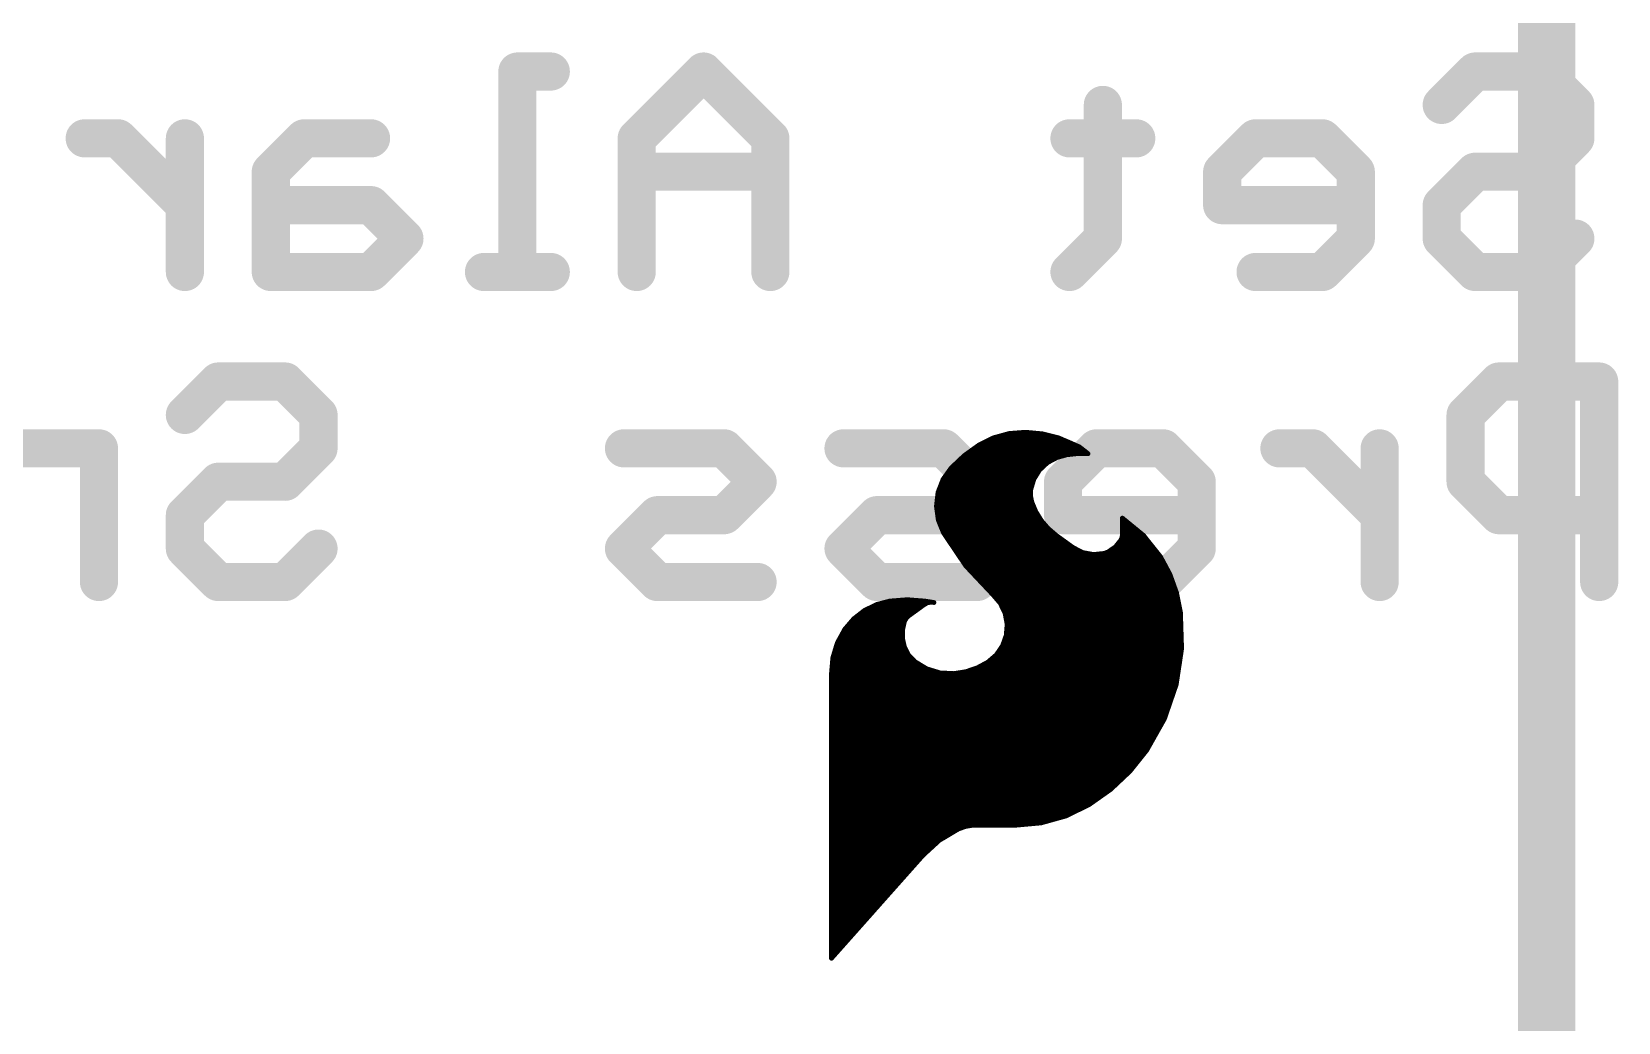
# Model space of a CAD drawing. Extents: x -33 to 32.5, y -8.9 to 49.7.
# Drawn here: x 3.49 to 11.94, y 5.12 to 10.4 of the extents above; entities that cross this region are included whole.
import ezdxf

# ---------------------------------------------------------------- set-up
doc = ezdxf.new("R2010")
doc.units = 0
for name, color, linetype in [('16', 132, 'CONTINUOUS'), ('21', 41, 'CONTINUOUS'), ('22', 40, 'CONTINUOUS'), ('23', 53, 'CONTINUOUS')]:
    doc.layers.add(name, color=color, linetype=linetype)

msp = doc.modelspace()

# ---------------------------------------------------------------- linework, layer by layer
at = {"layer": '16', "const_width": 0.3048}
msp.add_lwpolyline([(11.557, 19.05), (11.557, 3.81)], dxfattribs=at)
at = {"layer": '21', "const_width": 0.0254}
for points in [[(8.5319, 8.1966), (8.4542, 8.1406)], [(8.6099, 8.2354), (8.5319, 8.1966)], [(8.5472, 8.2042), (9.0287, 8.2042)], [(8.5982, 8.2296), (8.9701, 8.2296)], [(8.6939, 8.2586), (8.6099, 8.2354)], [(8.681, 8.255), (8.8774, 8.255)], [(8.7808, 8.2652), (8.6939, 8.2586)], [(8.8709, 8.2567), (8.7808, 8.2652)], [(8.9586, 8.2347), (8.8709, 8.2567)], [(8.9815, 8.2245), (8.9586, 8.2347)], [(9.0171, 8.2093), (8.9815, 8.2245)], [(9.0675, 8.1872), (9.0171, 8.2093)], [(9.111, 8.1534), (9.0675, 8.1872)], [(8.4542, 8.1406), (8.3846, 8.0747)], [(8.4141, 8.1026), (8.8967, 8.1026)], [(8.4409, 8.128), (8.9438, 8.128)], [(8.472, 8.1534), (9.111, 8.1534)], [(8.5072, 8.1788), (9.0784, 8.1788)], [(8.8557, 8.0643), (8.8977, 8.1035)], [(8.8977, 8.1035), (8.9485, 8.1305)], [(8.9485, 8.1305), (8.9997, 8.145)], [(8.9997, 8.145), (9.0526, 8.1509)], [(9.0526, 8.1509), (9.1136, 8.1509)], [(9.1135, 8.1509), (9.111, 8.1534)], [(9.1136, 8.1509), (9.1135, 8.1509)], [(8.3846, 8.0747), (8.3415, 8.0143)], [(8.3501, 8.0264), (8.8322, 8.0264)], [(8.3682, 8.0518), (8.848, 8.0518)], [(8.3872, 8.0772), (8.8696, 8.0772)], [(8.8254, 8.0154), (8.8557, 8.0643)], [(8.3147, 7.9451), (8.3061, 7.8714)], [(8.3415, 8.0143), (8.3147, 7.9451)], [(8.3167, 7.9502), (8.8084, 7.9502)], [(8.3265, 7.9756), (8.8134, 7.9756)], [(8.3363, 8.001), (8.821, 8.001)], [(8.8074, 7.927), (8.8088, 7.9604)], [(8.8088, 7.9604), (8.8254, 8.0154)], [(8.3061, 7.8714), (8.316, 7.7979)], [(8.3064, 7.874), (8.8224, 7.874)], [(8.3092, 7.8486), (8.833, 7.8486)], [(8.3094, 7.8994), (8.8129, 7.8994)], [(8.3123, 7.9248), (8.8078, 7.9248)], [(8.8139, 7.8943), (8.8074, 7.927)], [(8.8354, 7.8428), (8.8139, 7.8943)], [(8.3126, 7.8232), (8.8475, 7.8232)], [(8.316, 7.7979), (8.344, 7.7292)], [(8.3161, 7.7978), (8.8632, 7.7978)], [(8.3264, 7.7724), (8.8843, 7.7724)], [(8.8647, 7.7953), (8.8354, 7.8428)], [(8.901, 7.7529), (8.8647, 7.7953)], [(9.4091, 7.7159), (9.2965, 7.808)], [(9.2965, 7.808), (9.2965, 7.7191)], [(9.2965, 7.7978), (9.309, 7.7978)], [(9.2965, 7.7724), (9.34, 7.7724)], [(8.3368, 7.747), (8.9079, 7.747)], [(8.344, 7.7292), (8.4626, 7.5534)], [(8.3491, 7.7216), (8.9375, 7.7216)], [(8.3663, 7.6962), (8.9715, 7.6962)], [(8.9434, 7.7165), (8.901, 7.7529)], [(9.0348, 7.6505), (8.9434, 7.7165)], [(9.2888, 7.6911), (9.2592, 7.6544)], [(9.2945, 7.7046), (9.2888, 7.6911)], [(9.291, 7.6962), (9.4248, 7.6962)], [(9.2965, 7.7191), (9.2945, 7.7046)], [(9.2965, 7.747), (9.3711, 7.747)], [(9.2965, 7.7216), (9.4021, 7.7216)], [(9.4997, 7.6022), (9.4091, 7.7159)], [(8.3834, 7.6708), (9.0067, 7.6708)], [(8.4005, 7.6454), (9.0448, 7.6454)], [(8.4177, 7.62), (9.1094, 7.62)], [(8.4348, 7.5946), (9.5038, 7.5946)], [(9.0861, 7.6243), (9.0348, 7.6505)], [(9.1427, 7.6139), (9.0861, 7.6243)], [(9.1999, 7.62), (9.1427, 7.6139)], [(9.2203, 7.6276), (9.1999, 7.62)], [(9.1999, 7.62), (9.4855, 7.62)], [(9.2592, 7.6544), (9.2203, 7.6276)], [(9.2461, 7.6454), (9.4653, 7.6454)], [(9.2724, 7.6708), (9.445, 7.6708)], [(9.5498, 7.5088), (9.4997, 7.6022)], [(8.4519, 7.5692), (9.5174, 7.5692)], [(8.4626, 7.5534), (8.6081, 7.399)], [(8.4716, 7.5438), (9.5311, 7.5438)], [(8.4956, 7.5184), (9.5447, 7.5184)], [(9.5856, 7.409), (9.5498, 7.5088)], [(8.5195, 7.493), (9.5555, 7.493)], [(8.5434, 7.4676), (9.5646, 7.4676)], [(8.5674, 7.4422), (9.5737, 7.4422)], [(7.987, 7.3476), (7.9222, 7.3155)], [(7.9729, 7.3406), (8.2319, 7.3406)], [(8.0569, 7.366), (7.987, 7.3476)], [(8.1509, 7.3734), (8.0569, 7.366)], [(8.0569, 7.366), (8.2449, 7.366)], [(8.2449, 7.366), (8.1509, 7.3734)], [(8.1585, 7.2873), (8.2424, 7.3482)], [(8.2424, 7.3482), (8.2581, 7.3566)], [(8.2932, 7.3584), (8.2449, 7.366)], [(8.2581, 7.3566), (8.2755, 7.3601)], [(8.2755, 7.3601), (8.2932, 7.3584)], [(8.5913, 7.4168), (9.5828, 7.4168)], [(8.6081, 7.399), (8.6464, 7.3541)], [(8.6146, 7.3914), (9.5891, 7.3914)], [(8.6362, 7.366), (9.5942, 7.366)], [(8.6464, 7.3541), (8.6719, 7.3008)], [(8.6529, 7.3406), (9.5992, 7.3406)], [(9.6063, 7.305), (9.5856, 7.409)], [(7.8652, 7.2711), (7.8182, 7.2161)], [(7.8595, 7.2644), (8.1397, 7.2644)], [(7.9222, 7.3155), (7.8652, 7.2711)], [(7.8892, 7.2898), (8.1619, 7.2898)], [(7.9218, 7.3152), (8.1969, 7.3152)], [(8.1258, 7.2123), (8.1357, 7.2568)], [(8.1357, 7.2568), (8.1447, 7.2739)], [(8.1447, 7.2739), (8.1585, 7.2873)], [(8.665, 7.3152), (9.6043, 7.3152)], [(8.6719, 7.3008), (8.6826, 7.2427)], [(8.6739, 7.2898), (9.6068, 7.2898)], [(8.6786, 7.2644), (9.6076, 7.2644)], [(9.6123, 7.1122), (9.6063, 7.305)], [(7.8182, 7.2161), (7.7781, 7.1429)], [(7.8029, 7.1882), (8.1258, 7.1882)], [(7.8168, 7.2136), (8.1261, 7.2136)], [(7.8378, 7.239), (8.1317, 7.239)], [(8.1258, 7.1667), (8.1258, 7.2123)], [(8.678, 7.1838), (8.6584, 7.1281)], [(8.6826, 7.2427), (8.678, 7.1838)], [(8.6784, 7.1882), (9.61, 7.1882)], [(8.6804, 7.2136), (9.6092, 7.2136)], [(8.6823, 7.239), (9.6084, 7.239)], [(7.7781, 7.1429), (7.7541, 7.063)], [(7.7611, 7.0866), (8.1539, 7.0866)], [(7.7688, 7.112), (8.1409, 7.112)], [(7.7764, 7.1374), (8.1323, 7.1374)], [(7.789, 7.1628), (8.1266, 7.1628)], [(8.1357, 7.1222), (8.1258, 7.1667)], [(8.1579, 7.0788), (8.1357, 7.1222)], [(8.6584, 7.1281), (8.625, 7.0794)], [(8.63, 7.0866), (9.6085, 7.0866)], [(8.6474, 7.112), (9.6123, 7.112)], [(8.6617, 7.1374), (9.6115, 7.1374)], [(8.6706, 7.1628), (9.6108, 7.1628)], [(9.5835, 6.9215), (9.6123, 7.1122)], [(7.7541, 7.063), (7.7471, 6.9799)], [(7.7497, 7.0104), (8.2464, 7.0104)], [(7.7518, 7.0358), (8.2042, 7.0358)], [(7.7539, 7.0612), (8.1746, 7.0612)], [(8.1916, 7.0434), (8.1579, 7.0788)], [(8.255, 7.0052), (8.1916, 7.0434)], [(8.3258, 6.9836), (8.255, 7.0052)], [(8.5238, 7.0105), (8.4631, 6.99)], [(8.5235, 7.0104), (9.5969, 7.0104)], [(8.5802, 7.0409), (8.5238, 7.0105)], [(8.5707, 7.0358), (9.6008, 7.0358)], [(8.625, 7.0794), (8.5802, 7.0409)], [(8.6039, 7.0612), (9.6046, 7.0612)], [(7.7471, 6.9799), (7.7471, 5.4635)], [(7.7471, 6.9596), (9.5892, 6.9596)], [(7.7471, 6.9342), (9.5854, 6.9342)], [(7.7475, 6.985), (8.3212, 6.985)], [(8.3998, 6.9799), (8.3258, 6.9836)], [(8.4631, 6.99), (8.3998, 6.9799)], [(8.4318, 6.985), (9.5931, 6.985)], [(9.5207, 6.7391), (9.5835, 6.9215)], [(7.7471, 6.9088), (9.5791, 6.9088)], [(7.7471, 6.8834), (9.5704, 6.8834)], [(7.7471, 6.858), (9.5616, 6.858)], [(7.7471, 6.8326), (9.5529, 6.8326)], [(7.7471, 6.8072), (9.5441, 6.8072)], [(7.7471, 6.7818), (9.5354, 6.7818)], [(7.7471, 6.7564), (9.5266, 6.7564)], [(7.7471, 6.731), (9.5161, 6.731)], [(7.7471, 6.7056), (9.5018, 6.7056)], [(7.7471, 6.6802), (9.4875, 6.6802)], [(9.426, 6.571), (9.5207, 6.7391)], [(7.7471, 6.6548), (9.4732, 6.6548)], [(7.7471, 6.6294), (9.4589, 6.6294)], [(7.7471, 6.604), (9.4446, 6.604)], [(7.7471, 6.5786), (9.4303, 6.5786)], [(7.7471, 6.5532), (9.4118, 6.5532)], [(7.7471, 6.5278), (9.3915, 6.5278)], [(7.7471, 6.5024), (9.3712, 6.5024)], [(9.3376, 6.4603), (9.426, 6.571)], [(7.7471, 6.477), (9.3509, 6.477)], [(7.7471, 6.4516), (9.3283, 6.4516)], [(7.7471, 6.4262), (9.3014, 6.4262)], [(9.2344, 6.3631), (9.3376, 6.4603)], [(7.7471, 6.4008), (9.2744, 6.4008)], [(7.7471, 6.3754), (9.2475, 6.3754)], [(7.7471, 6.35), (9.2158, 6.35)], [(9.1187, 6.2814), (9.2344, 6.3631)], [(7.7471, 6.3246), (9.1799, 6.3246)], [(7.7471, 6.2992), (9.1439, 6.2992)], [(7.7471, 6.2738), (9.1031, 6.2738)], [(7.7471, 6.2484), (9.051, 6.2484)], [(8.9957, 6.2214), (9.1187, 6.2814)], [(7.7471, 6.223), (8.9989, 6.223)], [(7.7471, 6.1976), (8.9104, 6.1976)], [(7.7471, 6.1722), (8.7275, 6.1722)], [(8.4227, 6.1519), (8.4599, 6.1654)], [(8.4599, 6.1654), (8.4989, 6.1722)], [(8.4989, 6.1722), (8.7275, 6.1722)], [(8.7275, 6.1722), (8.8638, 6.1846)], [(8.8638, 6.1846), (8.9957, 6.2214)], [(7.7471, 6.1468), (8.4141, 6.1468)], [(7.7471, 6.1214), (8.3714, 6.1214)], [(7.7471, 6.096), (8.3287, 6.096)], [(8.2347, 6.0122), (8.3215, 6.0917)], [(8.3215, 6.0917), (8.4227, 6.1519)], [(7.7471, 6.0706), (8.2984, 6.0706)], [(7.7471, 6.0452), (8.2707, 6.0452)], [(7.7471, 6.0198), (8.243, 6.0198)], [(7.7471, 5.4635), (8.2347, 6.0122)], [(7.7471, 5.9944), (8.2189, 5.9944)], [(7.7471, 5.969), (8.1963, 5.969)], [(7.7471, 5.9436), (8.1737, 5.9436)], [(7.7471, 5.9182), (8.1512, 5.9182)], [(7.7471, 5.8928), (8.1286, 5.8928)], [(7.7471, 5.8674), (8.106, 5.8674)], [(7.7471, 5.842), (8.0835, 5.842)], [(7.7471, 5.8166), (8.0609, 5.8166)], [(7.7471, 5.7912), (8.0383, 5.7912)], [(7.7471, 5.7658), (8.0157, 5.7658)], [(7.7471, 5.7404), (7.9932, 5.7404)], [(7.7471, 5.715), (7.9706, 5.715)], [(7.7471, 5.6896), (7.948, 5.6896)], [(7.7471, 5.6642), (7.9255, 5.6642)], [(7.7471, 5.6388), (7.9029, 5.6388)], [(7.7471, 5.6134), (7.8803, 5.6134)], [(7.7471, 5.588), (7.8577, 5.588)], [(7.7471, 5.5626), (7.8352, 5.5626)], [(7.7471, 5.5372), (7.8126, 5.5372)], [(7.7471, 5.5118), (7.79, 5.5118)], [(7.7471, 5.4864), (7.7674, 5.4864)]]:
    msp.add_lwpolyline(points, dxfattribs=at)
at = {"layer": '21', "const_width": 0.0127}
for points in [[(8.5291, 8.2023, 1), (8.5347, 8.1909)], [(8.5356, 8.1914, 1), (8.5282, 8.2018)], [(8.5472, 8.2105, 1), (8.5472, 8.1979)], [(8.5982, 8.2359, 1), (8.5982, 8.2233)], [(8.6082, 8.2415, 1), (8.6116, 8.2293)], [(8.6127, 8.2297, 1), (8.6071, 8.2411)], [(8.681, 8.2614, 1), (8.681, 8.2487)], [(8.6934, 8.2649, 1), (8.6944, 8.2522)], [(8.6956, 8.2525, 1), (8.6922, 8.2647)], [(8.7814, 8.2715, 1), (8.7802, 8.2589)], [(8.7813, 8.2589, 1), (8.7803, 8.2715)], [(8.8724, 8.2628, 1), (8.8693, 8.2505)], [(8.8702, 8.2503, 1), (8.8715, 8.263)], [(8.8774, 8.2487, 1), (8.8774, 8.2614)], [(8.9612, 8.2405, 1), (8.956, 8.2289)], [(8.9571, 8.2285, 1), (8.9601, 8.2409)], [(8.9701, 8.2233, 1), (8.9701, 8.2359)], [(8.984, 8.2303, 1), (8.979, 8.2187)], [(8.9789, 8.2187, 1), (8.9841, 8.2303)], [(9.0196, 8.2151, 1), (9.0146, 8.2035)], [(9.0146, 8.2035, 1), (9.0196, 8.2151)], [(9.0287, 8.1979, 1), (9.0287, 8.2105)], [(9.0714, 8.1922, 1), (9.0636, 8.1822)], [(9.065, 8.1814, 1), (9.0701, 8.193)], [(8.4141, 8.109, 1), (8.4141, 8.0963)], [(8.4409, 8.1343, 1), (8.4409, 8.1217)], [(8.4505, 8.1457, 1), (8.4579, 8.1354)], [(8.4586, 8.1359, 1), (8.4498, 8.1452)], [(8.472, 8.1597, 1), (8.472, 8.1471)], [(8.5072, 8.1852, 1), (8.5072, 8.1725)], [(8.8948, 8.1091, 1), (8.9007, 8.0979)], [(8.9021, 8.0989, 1), (8.8934, 8.1082)], [(8.8967, 8.0963, 1), (8.8967, 8.109)], [(8.9468, 8.1366, 1), (8.9502, 8.1244)], [(8.9438, 8.1217, 1), (8.9438, 8.1343)], [(8.9515, 8.1249, 1), (8.9455, 8.1361)], [(8.999, 8.1513, 1), (9.0004, 8.1387)], [(9.0014, 8.1389, 1), (8.998, 8.1511)], [(9.0526, 8.1572, 1), (9.0526, 8.1446)], [(9.0533, 8.1446, 1), (9.0519, 8.1572)], [(9.0784, 8.1725, 1), (9.0784, 8.1852)], [(9.1155, 8.1579, 1), (9.1065, 8.1489)], [(9.1071, 8.1484, 1), (9.1149, 8.1584)], [(9.1135, 8.1572, 1), (9.1135, 8.1446)], [(9.109, 8.1464, 1), (9.118, 8.1554)], [(9.111, 8.1471, 1), (9.111, 8.1597)], [(9.1136, 8.1446, 1), (9.1136, 8.1572)], [(9.1136, 8.1446, 1), (9.1136, 8.1572)], [(8.3501, 8.0328, 1), (8.3501, 8.0201)], [(8.3682, 8.0581, 1), (8.3682, 8.0455)], [(8.3802, 8.0793, 1), (8.389, 8.0701)], [(8.3898, 8.071, 1), (8.3794, 8.0784)], [(8.3872, 8.0836, 1), (8.3872, 8.0709)], [(8.8315, 8.0136, 1), (8.8193, 8.0173)], [(8.8322, 8.0201, 1), (8.8322, 8.0328)], [(8.848, 8.0455, 1), (8.848, 8.0581)], [(8.8514, 8.0689, 1), (8.8601, 8.0596)], [(8.8611, 8.0609, 1), (8.8503, 8.0676)], [(8.8696, 8.0709, 1), (8.8696, 8.0836)], [(8.3088, 7.9474, 1), (8.3207, 7.9428)], [(8.321, 7.9444, 1), (8.3084, 7.9459)], [(8.3167, 7.9566, 1), (8.3167, 7.9439)], [(8.3265, 7.982, 1), (8.3265, 7.9692)], [(8.3363, 8.0074, 1), (8.3363, 7.9947)], [(8.3363, 8.018, 1), (8.3466, 8.0106)], [(8.3474, 8.012, 1), (8.3355, 8.0166)], [(8.8027, 7.9622, 1), (8.8149, 7.9586)], [(8.8151, 7.9601, 1), (8.8025, 7.9607)], [(8.8084, 7.9439, 1), (8.8084, 7.9566)], [(8.8134, 7.9692, 1), (8.8134, 7.982)], [(8.82, 8.0188, 1), (8.8308, 8.0121)], [(8.821, 7.9947, 1), (8.821, 8.0074)], [(8.3124, 7.8723, 1), (8.2998, 7.8706)], [(8.2998, 7.8722, 1), (8.3124, 7.8707)], [(8.3064, 7.8804, 1), (8.3064, 7.8677)], [(8.3092, 7.855, 1), (8.3092, 7.8422)], [(8.3094, 7.9058, 1), (8.3094, 7.893)], [(8.3123, 7.9312, 1), (8.3123, 7.9184)], [(8.801, 7.9273, 1), (8.8137, 7.9268)], [(8.8136, 7.9283, 1), (8.8012, 7.9258)], [(8.8198, 7.8967, 1), (8.808, 7.8919)], [(8.8077, 7.8931, 1), (8.8201, 7.8955)], [(8.8078, 7.9184, 1), (8.8078, 7.9312)], [(8.8129, 7.893, 1), (8.8129, 7.9058)], [(8.8224, 7.8677, 1), (8.8224, 7.8804)], [(8.833, 7.8422, 1), (8.833, 7.855)], [(8.3126, 7.8296, 1), (8.3126, 7.8168)], [(8.3219, 7.8003, 1), (8.3102, 7.7955)], [(8.3161, 7.8042, 1), (8.3161, 7.7915)], [(8.3097, 7.7971, 1), (8.3223, 7.7988)], [(8.3264, 7.7788, 1), (8.3264, 7.766)], [(8.8408, 7.8461, 1), (8.83, 7.8395)], [(8.8295, 7.8403, 1), (8.8412, 7.8452)], [(8.8475, 7.8168, 1), (8.8475, 7.8296)], [(8.8695, 7.7994, 1), (8.8599, 7.7912)], [(8.8593, 7.792, 1), (8.8701, 7.7986)], [(8.8632, 7.7915, 1), (8.8632, 7.8042)], [(8.8843, 7.766, 1), (8.8843, 7.7788)], [(9.2965, 7.7788, 1), (9.2965, 7.766)], [(9.3005, 7.8129, 1), (9.2925, 7.8031)], [(9.2965, 7.8042, 1), (9.2965, 7.7915)], [(9.3028, 7.808, 1), (9.2902, 7.808)], [(9.309, 7.7915, 1), (9.309, 7.8042)], [(9.34, 7.766, 1), (9.34, 7.7788)], [(8.3368, 7.7534, 1), (8.3368, 7.7407)], [(8.3493, 7.7328, 1), (8.3387, 7.7256)], [(8.3381, 7.7268, 1), (8.3499, 7.7316)], [(8.3491, 7.728, 1), (8.3491, 7.7153)], [(8.3663, 7.7026, 1), (8.3663, 7.6898)], [(8.9052, 7.7577, 1), (8.8969, 7.7481)], [(8.8962, 7.7488, 1), (8.9059, 7.757)], [(8.9079, 7.7407, 1), (8.9079, 7.7534)], [(8.9471, 7.7216, 1), (8.9397, 7.7114)], [(8.9375, 7.7153, 1), (8.9375, 7.728)], [(8.9393, 7.7117, 1), (8.9475, 7.7213)], [(8.9715, 7.6898, 1), (8.9715, 7.7026)], [(9.283, 7.6936, 1), (9.2946, 7.6886)], [(9.2937, 7.6871, 1), (9.2839, 7.6951)], [(9.291, 7.7026, 1), (9.291, 7.6898)], [(9.2882, 7.7054, 1), (9.3008, 7.7037)], [(9.3004, 7.7021, 1), (9.2887, 7.7071)], [(9.2965, 7.7534, 1), (9.2965, 7.7407)], [(9.2965, 7.728, 1), (9.2965, 7.7153)], [(9.3028, 7.7182, 1), (9.2902, 7.72)], [(9.2902, 7.7191, 1), (9.3028, 7.7191)], [(9.3711, 7.7407, 1), (9.3711, 7.7534)], [(9.4021, 7.7153, 1), (9.4021, 7.728)], [(9.414, 7.7199, 1), (9.4041, 7.712)], [(9.405, 7.711, 1), (9.4131, 7.7208)], [(9.4248, 7.6898, 1), (9.4248, 7.7026)], [(8.3834, 7.6772, 1), (8.3834, 7.6645)], [(8.4005, 7.6518, 1), (8.4005, 7.6391)], [(8.4177, 7.6264, 1), (8.4177, 7.6136)], [(8.4348, 7.601, 1), (8.4348, 7.5883)], [(9.0067, 7.6645, 1), (9.0067, 7.6772)], [(9.0377, 7.6562, 1), (9.0319, 7.6448)], [(9.0311, 7.6454, 1), (9.0385, 7.6556)], [(9.0448, 7.6391, 1), (9.0448, 7.6518)], [(9.0872, 7.6306, 1), (9.0849, 7.6181)], [(9.0832, 7.6187, 1), (9.089, 7.63)], [(9.1094, 7.6136, 1), (9.1094, 7.6264)], [(9.142, 7.6202, 1), (9.1433, 7.6075)], [(9.1415, 7.6076, 1), (9.1438, 7.6201)], [(9.1999, 7.6264, 1), (9.1999, 7.6136)], [(9.1977, 7.626, 1), (9.2021, 7.614)], [(9.2006, 7.6137, 1), (9.1992, 7.6263)], [(9.2167, 7.6328, 1), (9.2239, 7.6224)], [(9.2225, 7.6216, 1), (9.2181, 7.6336)], [(9.2461, 7.6518, 1), (9.2461, 7.6391)], [(9.2542, 7.6584, 1), (9.2641, 7.6504)], [(9.2628, 7.6491, 1), (9.2556, 7.6596)], [(9.2724, 7.6772, 1), (9.2724, 7.6645)], [(9.445, 7.6645, 1), (9.445, 7.6772)], [(9.4653, 7.6391, 1), (9.4653, 7.6518)], [(9.4855, 7.6136, 1), (9.4855, 7.6264)], [(9.5053, 7.6052, 1), (9.4941, 7.5992)], [(9.4947, 7.5982, 1), (9.5047, 7.6062)], [(9.5038, 7.5883, 1), (9.5038, 7.601)], [(8.4519, 7.5756, 1), (8.4519, 7.5629)], [(8.4672, 7.5577, 1), (8.458, 7.549)], [(8.4574, 7.5498, 1), (8.4679, 7.5569)], [(8.4716, 7.5502, 1), (8.4716, 7.5374)], [(8.4956, 7.5248, 1), (8.4956, 7.5121)], [(9.5174, 7.5629, 1), (9.5174, 7.5756)], [(9.5311, 7.5374, 1), (9.5311, 7.5502)], [(9.5558, 7.5109, 1), (9.5439, 7.5066)], [(9.5447, 7.5121, 1), (9.5447, 7.5248)], [(8.5195, 7.4994, 1), (8.5195, 7.4867)], [(8.5434, 7.474, 1), (8.5434, 7.4612)], [(8.5674, 7.4486, 1), (8.5674, 7.4359)], [(9.5442, 7.5058, 1), (9.5554, 7.5118)], [(9.5555, 7.4867, 1), (9.5555, 7.4994)], [(9.5646, 7.4612, 1), (9.5646, 7.474)], [(9.5737, 7.4359, 1), (9.5737, 7.4486)], [(7.9729, 7.347, 1), (7.9729, 7.3342)], [(7.9854, 7.3537, 1), (7.9886, 7.3414)], [(7.9898, 7.3419, 1), (7.9842, 7.3533)], [(8.0564, 7.3723, 1), (8.0574, 7.3597)], [(8.0569, 7.3724, 1), (8.0569, 7.3597)], [(8.0585, 7.3599, 1), (8.0553, 7.3721)], [(8.1514, 7.3797, 1), (8.1504, 7.367)], [(8.1514, 7.367, 1), (8.1504, 7.3797)], [(8.2319, 7.3342, 1), (8.2319, 7.347)], [(8.2394, 7.3538, 1), (8.2454, 7.3426)], [(8.2459, 7.3723, 1), (8.2439, 7.3597)], [(8.2461, 7.3431, 1), (8.2387, 7.3533)], [(8.2444, 7.3597, 1), (8.2454, 7.3723)], [(8.2449, 7.3597, 1), (8.2449, 7.3724)], [(8.2568, 7.3628, 1), (8.2593, 7.3504)], [(8.2611, 7.351, 1), (8.2551, 7.3622)], [(8.2761, 7.3664, 1), (8.2749, 7.3538)], [(8.2768, 7.3539, 1), (8.2742, 7.3663)], [(8.2922, 7.3521, 1), (8.2942, 7.3647)], [(8.2926, 7.3521, 1), (8.2938, 7.3647)], [(8.5913, 7.4232, 1), (8.5913, 7.4104)], [(8.6129, 7.4031, 1), (8.6033, 7.3949)], [(8.6035, 7.3946, 1), (8.6127, 7.4034)], [(8.6146, 7.3978, 1), (8.6146, 7.385)], [(8.6362, 7.3724, 1), (8.6362, 7.3597)], [(8.6522, 7.3568, 1), (8.6407, 7.3513)], [(8.6416, 7.3499, 1), (8.6513, 7.3582)], [(8.6529, 7.347, 1), (8.6529, 7.3342)], [(9.5919, 7.4102, 1), (9.5794, 7.4077)], [(9.5797, 7.4068, 1), (9.5916, 7.4111)], [(9.5828, 7.4104, 1), (9.5828, 7.4232)], [(9.5891, 7.385, 1), (9.5891, 7.3978)], [(9.5942, 7.3597, 1), (9.5942, 7.3724)], [(9.5992, 7.3342, 1), (9.5992, 7.347)], [(7.8595, 7.2708, 1), (7.8595, 7.258)], [(7.8613, 7.2761, 1), (7.8691, 7.2661)], [(7.87, 7.267, 1), (7.8603, 7.2752)], [(7.8892, 7.2962, 1), (7.8892, 7.2835)], [(7.9218, 7.3216, 1), (7.9218, 7.3088)], [(7.9194, 7.3212, 1), (7.925, 7.3098)], [(7.9261, 7.3105, 1), (7.9183, 7.3205)], [(8.1419, 7.2554, 1), (8.1295, 7.2582)], [(8.1403, 7.2784, 1), (8.1491, 7.2693)], [(8.1503, 7.2709, 1), (8.1391, 7.2768)], [(8.1397, 7.258, 1), (8.1397, 7.2708)], [(8.1548, 7.2924, 1), (8.1622, 7.2822)], [(8.1629, 7.2828, 1), (8.1541, 7.2918)], [(8.1619, 7.2835, 1), (8.1619, 7.2962)], [(8.1969, 7.3088, 1), (8.1969, 7.3216)], [(8.665, 7.3216, 1), (8.665, 7.3088)], [(8.6781, 7.3019, 1), (8.6656, 7.2996)], [(8.6661, 7.298, 1), (8.6776, 7.3035)], [(8.6739, 7.2962, 1), (8.6739, 7.2835)], [(8.6786, 7.2708, 1), (8.6786, 7.258)], [(9.6126, 7.3052, 1), (9.6, 7.3048)], [(9.6001, 7.3038, 1), (9.6125, 7.3062)], [(9.6043, 7.3088, 1), (9.6043, 7.3216)], [(9.6068, 7.2835, 1), (9.6068, 7.2962)], [(9.6076, 7.258, 1), (9.6076, 7.2708)], [(7.8029, 7.1946, 1), (7.8029, 7.1818)], [(7.8168, 7.22, 1), (7.8168, 7.2073)], [(7.8134, 7.2202, 1), (7.823, 7.212)], [(7.8238, 7.213, 1), (7.8126, 7.2192)], [(7.8378, 7.2454, 1), (7.8378, 7.2327)], [(8.1321, 7.2123, 1), (8.1194, 7.2123)], [(8.1196, 7.2137, 1), (8.132, 7.2109)], [(8.1258, 7.1818, 1), (8.1258, 7.1946)], [(8.1261, 7.2073, 1), (8.1261, 7.22)], [(8.1301, 7.2598, 1), (8.1413, 7.2538)], [(8.1317, 7.2327, 1), (8.1317, 7.2454)], [(8.6717, 7.1843, 1), (8.6844, 7.1833)], [(8.6784, 7.1946, 1), (8.6784, 7.1818)], [(8.684, 7.1817, 1), (8.6721, 7.1859)], [(8.6804, 7.22, 1), (8.6804, 7.2073)], [(8.6823, 7.2454, 1), (8.6823, 7.2327)], [(8.689, 7.2422, 1), (8.6763, 7.2432)], [(8.6764, 7.2415, 1), (8.6889, 7.2438)], [(9.6084, 7.2327, 1), (9.6084, 7.2454)], [(9.6092, 7.2073, 1), (9.6092, 7.22)], [(9.61, 7.1818, 1), (9.61, 7.1946)], [(7.7611, 7.093, 1), (7.7611, 7.0803)], [(7.7688, 7.1184, 1), (7.7688, 7.1056)], [(7.7764, 7.1438, 1), (7.7764, 7.1311)], [(7.7725, 7.146, 1), (7.7837, 7.1399)], [(7.7842, 7.1411, 1), (7.772, 7.1448)], [(7.789, 7.1692, 1), (7.789, 7.1565)], [(8.132, 7.1681, 1), (8.1196, 7.1653)], [(8.1194, 7.1667, 1), (8.1321, 7.1667)], [(8.1266, 7.1565, 1), (8.1266, 7.1692)], [(8.1414, 7.1251, 1), (8.13, 7.1193)], [(8.1295, 7.1208, 1), (8.1419, 7.1236)], [(8.1323, 7.1311, 1), (8.1323, 7.1438)], [(8.1409, 7.1056, 1), (8.1409, 7.1184)], [(8.1539, 7.0803, 1), (8.1539, 7.093)], [(8.63, 7.093, 1), (8.63, 7.0803)], [(8.6474, 7.1184, 1), (8.6474, 7.1056)], [(8.6524, 7.1302, 1), (8.6644, 7.126)], [(8.6636, 7.1245, 1), (8.6532, 7.1317)], [(8.6617, 7.1438, 1), (8.6617, 7.1311)], [(8.6706, 7.1692, 1), (8.6706, 7.1565)], [(9.606, 7.112, 1), (9.6187, 7.1124)], [(9.6186, 7.1112, 1), (9.6061, 7.1131)], [(9.6085, 7.0803, 1), (9.6085, 7.093)], [(9.6108, 7.1565, 1), (9.6108, 7.1692)], [(9.6115, 7.1311, 1), (9.6115, 7.1438)], [(9.6123, 7.1056, 1), (9.6123, 7.1184)], [(7.7497, 7.0168, 1), (7.7497, 7.0041)], [(7.7518, 7.0422, 1), (7.7518, 7.0294)], [(7.7539, 7.0676, 1), (7.7539, 7.0549)], [(7.7604, 7.0625, 1), (7.7477, 7.0636)], [(7.748, 7.0649, 1), (7.7601, 7.0612)], [(8.1625, 7.0831, 1), (8.1533, 7.0744)], [(8.1523, 7.0759, 1), (8.1636, 7.0816)], [(8.1746, 7.0549, 1), (8.1746, 7.0676)], [(8.1949, 7.0488, 1), (8.1883, 7.038)], [(8.187, 7.039, 1), (8.1962, 7.0478)], [(8.2042, 7.0294, 1), (8.2042, 7.0422)], [(8.2464, 7.0041, 1), (8.2464, 7.0168)], [(8.2569, 7.0113, 1), (8.2532, 6.9991)], [(8.2517, 6.9997, 1), (8.2583, 7.0106)], [(8.5235, 7.0168, 1), (8.5235, 7.0041)], [(8.5208, 7.0161, 1), (8.5268, 7.0049)], [(8.5258, 7.0045, 1), (8.5218, 7.0165)], [(8.5707, 7.0422, 1), (8.5707, 7.0294)], [(8.5761, 7.0457, 1), (8.5843, 7.0361)], [(8.5832, 7.0353, 1), (8.5772, 7.0465)], [(8.6039, 7.0676, 1), (8.6039, 7.0549)], [(8.6198, 7.0829, 1), (8.6303, 7.0758)], [(8.6292, 7.0745, 1), (8.6209, 7.0842)], [(9.5969, 7.0041, 1), (9.5969, 7.0168)], [(9.6008, 7.0294, 1), (9.6008, 7.0422)], [(9.6046, 7.0549, 1), (9.6046, 7.0676)], [(7.7471, 6.966, 1), (7.7471, 6.9532)], [(7.7535, 6.9799, 1), (7.7408, 6.9799)], [(7.7408, 6.9804, 1), (7.7534, 6.9794)], [(7.7471, 6.9406, 1), (7.7471, 6.9279)], [(7.7475, 6.9914, 1), (7.7475, 6.9787)], [(8.3262, 6.9899, 1), (8.3255, 6.9772)], [(8.3212, 6.9787, 1), (8.3212, 6.9914)], [(8.324, 6.9775, 1), (8.3277, 6.9896)], [(8.3988, 6.9862, 1), (8.4008, 6.9736)], [(8.3995, 6.9736, 1), (8.4001, 6.9862)], [(8.4318, 6.9914, 1), (8.4318, 6.9787)], [(8.4611, 6.996, 1), (8.4651, 6.984)], [(8.4641, 6.9837, 1), (8.4621, 6.9962)], [(9.5895, 6.9194, 1), (9.5775, 6.9235)], [(9.5854, 6.9279, 1), (9.5854, 6.9406)], [(9.5892, 6.9532, 1), (9.5892, 6.966)], [(9.5931, 6.9787, 1), (9.5931, 6.9914)], [(7.7471, 6.8898, 1), (7.7471, 6.877)], [(7.7471, 6.839, 1), (7.7471, 6.8262)], [(7.7471, 6.9152, 1), (7.7471, 6.9024)], [(7.7471, 6.8644, 1), (7.7471, 6.8517)], [(9.5529, 6.8262, 1), (9.5529, 6.839)], [(9.5616, 6.8517, 1), (9.5616, 6.8644)], [(9.5704, 6.877, 1), (9.5704, 6.8898)], [(9.5772, 6.9224, 1), (9.5898, 6.9205)], [(9.5791, 6.9024, 1), (9.5791, 6.9152)], [(7.7471, 6.8136, 1), (7.7471, 6.8008)], [(7.7471, 6.7628, 1), (7.7471, 6.75)], [(7.7471, 6.7882, 1), (7.7471, 6.7755)], [(9.5266, 6.75, 1), (9.5266, 6.7628)], [(9.5354, 6.7755, 1), (9.5354, 6.7882)], [(9.5441, 6.8008, 1), (9.5441, 6.8136)], [(7.7471, 6.6866, 1), (7.7471, 6.6738)], [(7.7471, 6.7374, 1), (7.7471, 6.7247)], [(7.7471, 6.712, 1), (7.7471, 6.6993)], [(9.4875, 6.6738, 1), (9.4875, 6.6866)], [(9.5018, 6.6993, 1), (9.5018, 6.712)], [(9.5147, 6.7411, 1), (9.5267, 6.737)], [(9.5262, 6.736, 1), (9.5151, 6.7422)], [(9.5161, 6.7247, 1), (9.5161, 6.7374)], [(7.7471, 6.6104, 1), (7.7471, 6.5976)], [(7.7471, 6.6612, 1), (7.7471, 6.6485)], [(7.7471, 6.6358, 1), (7.7471, 6.6231)], [(9.4446, 6.5976, 1), (9.4446, 6.6104)], [(9.4589, 6.6231, 1), (9.4589, 6.6358)], [(9.4732, 6.6485, 1), (9.4732, 6.6612)], [(7.7471, 6.5342, 1), (7.7471, 6.5214)], [(7.7471, 6.585, 1), (7.7471, 6.5723)], [(7.7471, 6.5596, 1), (7.7471, 6.5469)], [(7.7471, 6.5088, 1), (7.7471, 6.4961)], [(9.3712, 6.4961, 1), (9.3712, 6.5088)], [(9.3915, 6.5214, 1), (9.3915, 6.5342)], [(9.4118, 6.5469, 1), (9.4118, 6.5596)], [(9.4205, 6.5741, 1), (9.4315, 6.5679)], [(9.431, 6.567, 1), (9.421, 6.575)], [(9.4303, 6.5723, 1), (9.4303, 6.585)], [(7.7471, 6.458, 1), (7.7471, 6.4452)], [(7.7471, 6.4834, 1), (7.7471, 6.4707)], [(7.7471, 6.4326, 1), (7.7471, 6.4199)], [(9.3014, 6.4199, 1), (9.3014, 6.4326)], [(9.3283, 6.4452, 1), (9.3283, 6.458)], [(9.3326, 6.4643, 1), (9.3425, 6.4563)], [(9.3419, 6.4557, 1), (9.3332, 6.4649)], [(9.3509, 6.4707, 1), (9.3509, 6.4834)], [(7.7471, 6.3818, 1), (7.7471, 6.369)], [(7.7471, 6.4072, 1), (7.7471, 6.3944)], [(7.7471, 6.3564, 1), (7.7471, 6.3437)], [(9.2158, 6.3437, 1), (9.2158, 6.3564)], [(9.2301, 6.3677, 1), (9.2388, 6.3585)], [(9.2381, 6.3579, 1), (9.2308, 6.3683)], [(9.2475, 6.369, 1), (9.2475, 6.3818)], [(9.2744, 6.3944, 1), (9.2744, 6.4072)], [(7.7471, 6.331, 1), (7.7471, 6.3182)], [(7.7471, 6.3056, 1), (7.7471, 6.2928)], [(7.7471, 6.2548, 1), (7.7471, 6.242)], [(7.7471, 6.2802, 1), (7.7471, 6.2675)], [(9.051, 6.242, 1), (9.051, 6.2548)], [(9.1031, 6.2675, 1), (9.1031, 6.2802)], [(9.115, 6.2866, 1), (9.1224, 6.2762)], [(9.1215, 6.2757, 1), (9.1159, 6.2871)], [(9.1439, 6.2928, 1), (9.1439, 6.3056)], [(9.1799, 6.3182, 1), (9.1799, 6.331)], [(7.7471, 6.2294, 1), (7.7471, 6.2166)], [(7.7471, 6.1786, 1), (7.7471, 6.1658)], [(7.7471, 6.204, 1), (7.7471, 6.1913)], [(8.4588, 6.1716, 1), (8.461, 6.1591)], [(8.4621, 6.1594, 1), (8.4578, 6.1713)], [(8.4989, 6.1786, 1), (8.4989, 6.1658)], [(8.5, 6.1659, 1), (8.4978, 6.1785)], [(8.7269, 6.1785, 1), (8.7281, 6.1659)], [(8.7275, 6.1658, 1), (8.7275, 6.1786)], [(8.7275, 6.1658, 1), (8.7275, 6.1786)], [(8.8621, 6.1907, 1), (8.8655, 6.1785)], [(8.8644, 6.1783, 1), (8.8632, 6.1909)], [(8.9104, 6.1913, 1), (8.9104, 6.204)], [(8.9929, 6.2271, 1), (8.9984, 6.2157)], [(8.9974, 6.2153, 1), (8.994, 6.2275)], [(8.9989, 6.2166, 1), (8.9989, 6.2294)], [(7.7471, 6.1024, 1), (7.7471, 6.0896)], [(7.7471, 6.1532, 1), (7.7471, 6.1405)], [(7.7471, 6.1278, 1), (7.7471, 6.1151)], [(8.3183, 6.0972, 1), (8.3247, 6.0863)], [(8.3258, 6.0871, 1), (8.3172, 6.0964)], [(8.3287, 6.0896, 1), (8.3287, 6.1024)], [(8.3714, 6.1151, 1), (8.3714, 6.1278)], [(8.4141, 6.1405, 1), (8.4141, 6.1532)], [(8.4205, 6.1579, 1), (8.4249, 6.1459)], [(8.4259, 6.1464, 1), (8.4195, 6.1574)], [(7.7471, 6.0262, 1), (7.7471, 6.0134)], [(7.7471, 6.077, 1), (7.7471, 6.0643)], [(7.7471, 6.0516, 1), (7.7471, 6.0389)], [(7.7471, 6.0008, 1), (7.7471, 5.9881)], [(8.2189, 5.9881, 1), (8.2189, 6.0008)], [(8.2304, 6.0169, 1), (8.239, 6.0075)], [(8.2394, 6.008, 1), (8.23, 6.0164)], [(8.243, 6.0134, 1), (8.243, 6.0262)], [(8.2707, 6.0389, 1), (8.2707, 6.0516)], [(8.2984, 6.0643, 1), (8.2984, 6.077)], [(7.7471, 5.95, 1), (7.7471, 5.9372)], [(7.7471, 5.9754, 1), (7.7471, 5.9627)], [(7.7471, 5.9246, 1), (7.7471, 5.9119)], [(8.1512, 5.9119, 1), (8.1512, 5.9246)], [(8.1737, 5.9372, 1), (8.1737, 5.95)], [(8.1963, 5.9627, 1), (8.1963, 5.9754)], [(7.7471, 5.8992, 1), (7.7471, 5.8864)], [(7.7471, 5.8738, 1), (7.7471, 5.861)], [(7.7471, 5.8484, 1), (7.7471, 5.8357)], [(8.0835, 5.8357, 1), (8.0835, 5.8484)], [(8.106, 5.861, 1), (8.106, 5.8738)], [(8.1286, 5.8864, 1), (8.1286, 5.8992)], [(7.7471, 5.823, 1), (7.7471, 5.8102)], [(7.7471, 5.7976, 1), (7.7471, 5.7848)], [(7.7471, 5.7468, 1), (7.7471, 5.734)], [(7.7471, 5.7722, 1), (7.7471, 5.7595)], [(7.9932, 5.734, 1), (7.9932, 5.7468)], [(8.0157, 5.7595, 1), (8.0157, 5.7722)], [(8.0383, 5.7848, 1), (8.0383, 5.7976)], [(8.0609, 5.8102, 1), (8.0609, 5.823)], [(7.7471, 5.7214, 1), (7.7471, 5.7086)], [(7.7471, 5.6706, 1), (7.7471, 5.6578)], [(7.7471, 5.696, 1), (7.7471, 5.6833)], [(7.9255, 5.6578, 1), (7.9255, 5.6706)], [(7.948, 5.6833, 1), (7.948, 5.696)], [(7.9706, 5.7086, 1), (7.9706, 5.7214)], [(7.7471, 5.5944, 1), (7.7471, 5.5816)], [(7.7471, 5.6452, 1), (7.7471, 5.6325)], [(7.7471, 5.6198, 1), (7.7471, 5.6071)], [(7.8577, 5.5816, 1), (7.8577, 5.5944)], [(7.8803, 5.6071, 1), (7.8803, 5.6198)], [(7.9029, 5.6325, 1), (7.9029, 5.6452)], [(7.7471, 5.5182, 1), (7.7471, 5.5054)], [(7.7471, 5.569, 1), (7.7471, 5.5563)], [(7.7471, 5.5436, 1), (7.7471, 5.5309)], [(7.7471, 5.4928, 1), (7.7471, 5.4801)], [(7.7674, 5.4801, 1), (7.7674, 5.4928)], [(7.79, 5.5054, 1), (7.79, 5.5182)], [(7.8126, 5.5309, 1), (7.8126, 5.5436)], [(7.8352, 5.5563, 1), (7.8352, 5.569)], [(7.7424, 5.4677, 1), (7.7518, 5.4593)], [(7.7408, 5.4635, 1), (7.7535, 5.4635)]]:
    msp.add_lwpolyline(points, format="xyb", dxfattribs=at)
at = {"layer": '22', "const_width": 0.2032}
for points in [[(6.2522, 10.1863), (6.0743, 10.1863)], [(6.0743, 10.1863), (6.0743, 9.1186)], [(7.0657, 10.1863), (6.7098, 9.8304)], [(7.4216, 9.8304), (7.0657, 10.1863)], [(10.9976, 10.0084), (11.1755, 10.1863)], [(11.1755, 10.1863), (11.5315, 10.1863)], [(11.5315, 10.1863), (11.7094, 10.0084)], [(9.1927, 10.0084), (9.1927, 9.2965)], [(11.7094, 10.0084), (11.7094, 9.8304)], [(3.9473, 9.8304), (3.7694, 9.8304)], [(4.3032, 9.4745), (3.9473, 9.8304)], [(4.3032, 9.1186), (4.3032, 9.8304)], [(4.9388, 9.8304), (4.7608, 9.6525)], [(5.2947, 9.8304), (4.9388, 9.8304)], [(6.7098, 9.8304), (6.7098, 9.1186)], [(7.4216, 9.1186), (7.4216, 9.8304)], [(9.3706, 9.8304), (9.0147, 9.8304)], [(10.0061, 9.8304), (9.8282, 9.6525)], [(10.3621, 9.8304), (10.0061, 9.8304)], [(10.54, 9.6525), (10.3621, 9.8304)], [(11.7094, 9.8304), (11.5315, 9.6525)], [(4.7608, 9.6525), (4.7608, 9.1186)], [(7.4216, 9.6525), (6.7098, 9.6525)], [(9.8282, 9.6525), (9.8282, 9.4745)], [(10.54, 9.2965), (10.54, 9.6525)], [(11.1755, 9.6525), (10.9976, 9.4745)], [(11.5315, 9.6525), (11.1755, 9.6525)], [(5.2947, 9.4745), (4.7608, 9.4745)], [(5.4726, 9.2965), (5.2947, 9.4745)], [(9.8282, 9.4745), (10.54, 9.4745)], [(10.9976, 9.4745), (10.9976, 9.2965)], [(5.2947, 9.1186), (5.4726, 9.2965)], [(9.1927, 9.2965), (9.0147, 9.1186)], [(10.3621, 9.1186), (10.54, 9.2965)], [(10.9976, 9.2965), (11.1755, 9.1186)], [(11.5315, 9.1186), (11.7094, 9.2965)], [(4.7608, 9.1186), (5.2947, 9.1186)], [(6.2522, 9.1186), (5.8963, 9.1186)], [(10.0061, 9.1186), (10.3621, 9.1186)], [(11.1755, 9.1186), (11.5315, 9.1186)], [(4.3031, 8.3574), (4.4811, 8.5353)], [(4.4811, 8.5353), (4.837, 8.5353)], [(4.837, 8.5353), (5.0149, 8.3574)], [(11.3025, 8.5353), (11.1246, 8.3574)], [(11.8364, 8.5353), (11.3025, 8.5353)], [(11.8364, 7.4676), (11.8364, 8.5353)], [(5.0149, 8.3574), (5.0149, 8.1794)], [(11.1246, 8.3574), (11.1246, 8.0015)], [(3.8455, 8.1794), (3.3117, 8.1794)], [(3.8455, 7.4676), (3.8455, 8.1794)], [(5.0149, 8.1794), (4.837, 8.0015)], [(7.1758, 8.1794), (6.6419, 8.1794)], [(7.3537, 8.0015), (7.1758, 8.1794)], [(8.3452, 8.1794), (7.8113, 8.1794)], [(8.5231, 8.0015), (8.3452, 8.1794)], [(9.1586, 8.1794), (8.9807, 8.0015)], [(9.5146, 8.1794), (9.1586, 8.1794)], [(9.6925, 8.0015), (9.5146, 8.1794)], [(10.3111, 8.1794), (10.1331, 8.1794)], [(10.667, 7.8235), (10.3111, 8.1794)], [(10.667, 7.4676), (10.667, 8.1794)], [(4.4811, 8.0015), (4.3031, 7.8235)], [(4.837, 8.0015), (4.4811, 8.0015)], [(7.1758, 7.8235), (7.3537, 8.0015)], [(8.3452, 7.8235), (8.5231, 8.0015)], [(8.9807, 8.0015), (8.9807, 7.8235)], [(9.6925, 7.6456), (9.6925, 8.0015)], [(11.1246, 8.0015), (11.3025, 7.8235)], [(4.3031, 7.8235), (4.3031, 7.6456)], [(6.6419, 7.6456), (6.8199, 7.8235)], [(6.8199, 7.8235), (7.1758, 7.8235)], [(7.8113, 7.6456), (7.9893, 7.8235)], [(7.9893, 7.8235), (8.3452, 7.8235)], [(8.9807, 7.8235), (9.6925, 7.8235)], [(11.3025, 7.8235), (11.8364, 7.8235)], [(4.3031, 7.6456), (4.4811, 7.4676)], [(4.837, 7.4676), (5.0149, 7.6456)], [(6.8199, 7.4676), (6.6419, 7.6456)], [(7.9893, 7.4676), (7.8113, 7.6456)], [(9.5146, 7.4676), (9.6925, 7.6456)], [(4.4811, 7.4676), (4.837, 7.4676)], [(7.3537, 7.4676), (6.8199, 7.4676)], [(8.5231, 7.4676), (7.9893, 7.4676)], [(9.1586, 7.4676), (9.5146, 7.4676)]]:
    msp.add_lwpolyline(points, dxfattribs=at)
at = {"layer": '22', "const_width": 0.1016}
for points in [[(6.0743, 10.2371, 1), (6.0743, 10.1355)], [(6.1251, 10.1863, 1), (6.0235, 10.1863)], [(6.2522, 10.1355, 1), (6.2522, 10.2371)], [(7.1016, 10.2222, 1), (7.0298, 10.1504)], [(7.1016, 10.1504, 1), (7.0298, 10.2222)], [(11.1755, 10.2371, 1), (11.1755, 10.1355)], [(11.2115, 10.1504, 1), (11.1396, 10.2222)], [(11.5674, 10.2222, 1), (11.4955, 10.1504)], [(11.5315, 10.1355, 1), (11.5315, 10.2371)], [(9.2435, 10.0084, 1), (9.1419, 10.0084)], [(10.9617, 10.0443, 1), (11.0335, 9.9724)], [(11.7602, 10.0084, 1), (11.6586, 10.0084)], [(11.6735, 9.9724, 1), (11.7453, 10.0443)], [(3.7694, 9.8812, 1), (3.7694, 9.7796)], [(3.9832, 9.8663, 1), (3.9114, 9.7945)], [(3.9473, 9.7796, 1), (3.9473, 9.8812)], [(4.354, 9.8304, 1), (4.2524, 9.8304)], [(4.9388, 9.8812, 1), (4.9388, 9.7796)], [(4.9747, 9.7945, 1), (4.9028, 9.8663)], [(5.2947, 9.7796, 1), (5.2947, 9.8812)], [(6.7606, 9.8304, 1), (6.659, 9.8304)], [(6.6739, 9.8663, 1), (6.7457, 9.7945)], [(7.4724, 9.8304, 1), (7.3708, 9.8304)], [(7.3857, 9.7945, 1), (7.4575, 9.8663)], [(9.0147, 9.8812, 1), (9.0147, 9.7796)], [(9.3706, 9.7796, 1), (9.3706, 9.8812)], [(10.0061, 9.8812, 1), (10.0061, 9.7796)], [(10.0421, 9.7945, 1), (9.9702, 9.8663)], [(10.398, 9.8663, 1), (10.3261, 9.7945)], [(10.3621, 9.7796, 1), (10.3621, 9.8812)], [(11.7453, 9.7945, 1), (11.6735, 9.8663)], [(11.6586, 9.8304, 1), (11.7602, 9.8304)], [(4.8116, 9.6525, 1), (4.71, 9.6525)], [(4.7249, 9.6884, 1), (4.7967, 9.6165)], [(6.7098, 9.7033, 1), (6.7098, 9.6017)], [(7.4216, 9.6017, 1), (7.4216, 9.7033)], [(9.879, 9.6525, 1), (9.7774, 9.6525)], [(9.7923, 9.6884, 1), (9.8641, 9.6165)], [(10.5908, 9.6525, 1), (10.4892, 9.6525)], [(10.5041, 9.6165, 1), (10.5759, 9.6884)], [(11.1755, 9.7033, 1), (11.1755, 9.6017)], [(11.2115, 9.6165, 1), (11.1396, 9.6884)], [(11.4955, 9.6884, 1), (11.5674, 9.6165)], [(11.5315, 9.6017, 1), (11.5315, 9.7033)], [(4.2673, 9.4386, 1), (4.3391, 9.5104)], [(4.7608, 9.5253, 1), (4.7608, 9.4237)], [(5.3306, 9.5104, 1), (5.2587, 9.4386)], [(5.2947, 9.4237, 1), (5.2947, 9.5253)], [(9.8282, 9.5253, 1), (9.8282, 9.4237)], [(10.54, 9.4237, 1), (10.54, 9.5253)], [(11.0484, 9.4745, 1), (10.9468, 9.4745)], [(10.9617, 9.5104, 1), (11.0335, 9.4386)], [(9.7774, 9.4745, 1), (9.879, 9.4745)], [(5.5085, 9.2606, 1), (5.4367, 9.3325)], [(5.4367, 9.2606, 1), (5.5085, 9.3325)], [(9.2286, 9.2606, 1), (9.1567, 9.3325)], [(10.5759, 9.2606, 1), (10.5041, 9.3325)], [(11.0335, 9.3325, 1), (10.9617, 9.2606)], [(11.7453, 9.2606, 1), (11.6735, 9.3325)], [(9.1419, 9.2965, 1), (9.2435, 9.2965)], [(10.4892, 9.2965, 1), (10.5908, 9.2965)], [(10.9468, 9.2965, 1), (11.0484, 9.2965)], [(4.7608, 9.1694, 1), (4.7608, 9.0678)], [(5.2947, 9.0678, 1), (5.2947, 9.1694)], [(5.8963, 9.1694, 1), (5.8963, 9.0678)], [(6.2522, 9.0678, 1), (6.2522, 9.1694)], [(10.0061, 9.1694, 1), (10.0061, 9.0678)], [(10.3621, 9.0678, 1), (10.3621, 9.1694)], [(11.1755, 9.1694, 1), (11.1755, 9.0678)], [(11.5315, 9.0678, 1), (11.5315, 9.1694)], [(4.2524, 9.1186, 1), (4.354, 9.1186)], [(4.71, 9.1186, 1), (4.8116, 9.1186)], [(5.2587, 9.1545, 1), (5.3306, 9.0827)], [(6.0235, 9.1186, 1), (6.1251, 9.1186)], [(6.659, 9.1186, 1), (6.7606, 9.1186)], [(7.3708, 9.1186, 1), (7.4724, 9.1186)], [(8.9788, 9.1545, 1), (9.0506, 9.0827)], [(10.3261, 9.1545, 1), (10.398, 9.0827)], [(11.1396, 9.0827, 1), (11.2115, 9.1545)], [(11.4955, 9.1545, 1), (11.5674, 9.0827)], [(4.4811, 8.5861, 1), (4.4811, 8.4845)], [(4.517, 8.4994, 1), (4.4451, 8.5712)], [(4.8729, 8.5712, 1), (4.801, 8.4994)], [(4.837, 8.4845, 1), (4.837, 8.5861)], [(11.3025, 8.5861, 1), (11.3025, 8.4845)], [(11.3385, 8.4994, 1), (11.2666, 8.5712)], [(11.8872, 8.5353, 1), (11.7856, 8.5353)], [(11.8364, 8.4845, 1), (11.8364, 8.5861)], [(5.0657, 8.3574, 1), (4.9641, 8.3574)], [(11.1754, 8.3574, 1), (11.0738, 8.3574)], [(4.2672, 8.3933, 1), (4.339, 8.3214)], [(4.979, 8.3214, 1), (5.0508, 8.3933)], [(11.0887, 8.3933, 1), (11.1605, 8.3214)], [(3.8963, 8.1794, 1), (3.7947, 8.1794)], [(3.8455, 8.1286, 1), (3.8455, 8.2302)], [(4.9641, 8.1794, 1), (5.0657, 8.1794)], [(5.0508, 8.1435, 1), (4.979, 8.2153)], [(6.6419, 8.2302, 1), (6.6419, 8.1286)], [(7.2117, 8.2153, 1), (7.1398, 8.1435)], [(7.1758, 8.1286, 1), (7.1758, 8.2302)], [(7.8113, 8.2302, 1), (7.8113, 8.1286)], [(8.3811, 8.2153, 1), (8.3092, 8.1435)], [(8.3452, 8.1286, 1), (8.3452, 8.2302)], [(9.1586, 8.2302, 1), (9.1586, 8.1286)], [(9.1946, 8.1435, 1), (9.1227, 8.2153)], [(9.5505, 8.2153, 1), (9.4786, 8.1435)], [(9.5146, 8.1286, 1), (9.5146, 8.2302)], [(10.1331, 8.2302, 1), (10.1331, 8.1286)], [(10.347, 8.2153, 1), (10.2752, 8.1435)], [(10.3111, 8.1286, 1), (10.3111, 8.2302)], [(10.7178, 8.1794, 1), (10.6162, 8.1794)], [(4.4811, 8.0523, 1), (4.4811, 7.9507)], [(4.517, 7.9655, 1), (4.4451, 8.0374)], [(4.801, 8.0374, 1), (4.8729, 7.9655)], [(4.837, 7.9507, 1), (4.837, 8.0523)], [(7.3896, 7.9655, 1), (7.3178, 8.0374)], [(7.3178, 7.9655, 1), (7.3896, 8.0374)], [(8.559, 7.9655, 1), (8.4872, 8.0374)], [(8.4872, 7.9655, 1), (8.559, 8.0374)], [(9.0315, 8.0015, 1), (8.9299, 8.0015)], [(8.9448, 8.0374, 1), (9.0166, 7.9655)], [(9.7433, 8.0015, 1), (9.6417, 8.0015)], [(9.6566, 7.9655, 1), (9.7284, 8.0374)], [(11.1605, 8.0374, 1), (11.0887, 7.9655)], [(11.0738, 8.0015, 1), (11.1754, 8.0015)], [(4.3539, 7.8235, 1), (4.2523, 7.8235)], [(4.2672, 7.8594, 1), (4.339, 7.7876)], [(6.8199, 7.8743, 1), (6.8199, 7.7727)], [(6.8558, 7.7876, 1), (6.7839, 7.8594)], [(7.1398, 7.8594, 1), (7.2117, 7.7876)], [(7.1758, 7.7727, 1), (7.1758, 7.8743)], [(7.9893, 7.8743, 1), (7.9893, 7.7727)], [(8.0252, 7.7876, 1), (7.9533, 7.8594)], [(8.3092, 7.8594, 1), (8.3811, 7.7876)], [(8.3452, 7.7727, 1), (8.3452, 7.8743)], [(8.9807, 7.8743, 1), (8.9807, 7.7727)], [(8.9299, 7.8235, 1), (9.0315, 7.8235)], [(9.6925, 7.7727, 1), (9.6925, 7.8743)], [(10.6311, 7.7876, 1), (10.7029, 7.8594)], [(11.3025, 7.8743, 1), (11.3025, 7.7727)], [(11.2666, 7.7876, 1), (11.3385, 7.8594)], [(11.8364, 7.7727, 1), (11.8364, 7.8743)], [(4.339, 7.6815, 1), (4.2672, 7.6096)], [(4.2523, 7.6456, 1), (4.3539, 7.6456)], [(5.0508, 7.6096, 1), (4.979, 7.6815)], [(6.6778, 7.6815, 1), (6.606, 7.6096)], [(6.606, 7.6815, 1), (6.6778, 7.6096)], [(7.8472, 7.6815, 1), (7.7754, 7.6096)], [(7.7754, 7.6815, 1), (7.8472, 7.6096)], [(9.6417, 7.6456, 1), (9.7433, 7.6456)], [(9.7284, 7.6096, 1), (9.6566, 7.6815)], [(4.4811, 7.5184, 1), (4.4811, 7.4168)], [(4.4451, 7.4317, 1), (4.517, 7.5035)], [(4.801, 7.5035, 1), (4.8729, 7.4317)], [(4.837, 7.4168, 1), (4.837, 7.5184)], [(6.8199, 7.5184, 1), (6.8199, 7.4168)], [(6.7839, 7.4317, 1), (6.8558, 7.5035)], [(7.3537, 7.4168, 1), (7.3537, 7.5184)], [(7.9893, 7.5184, 1), (7.9893, 7.4168)], [(7.9533, 7.4317, 1), (8.0252, 7.5035)], [(8.5231, 7.4168, 1), (8.5231, 7.5184)], [(9.1586, 7.5184, 1), (9.1586, 7.4168)], [(9.4786, 7.5035, 1), (9.5505, 7.4317)], [(9.5146, 7.4168, 1), (9.5146, 7.5184)], [(3.7947, 7.4676, 1), (3.8963, 7.4676)], [(10.6162, 7.4676, 1), (10.7178, 7.4676)], [(11.7856, 7.4676, 1), (11.8872, 7.4676)]]:
    msp.add_lwpolyline(points, format="xyb", dxfattribs=at)
at = {"layer": '23'}
msp.add_point((7.747, 5.461), dxfattribs=at)

doc.saveas('drawing.dxf')
